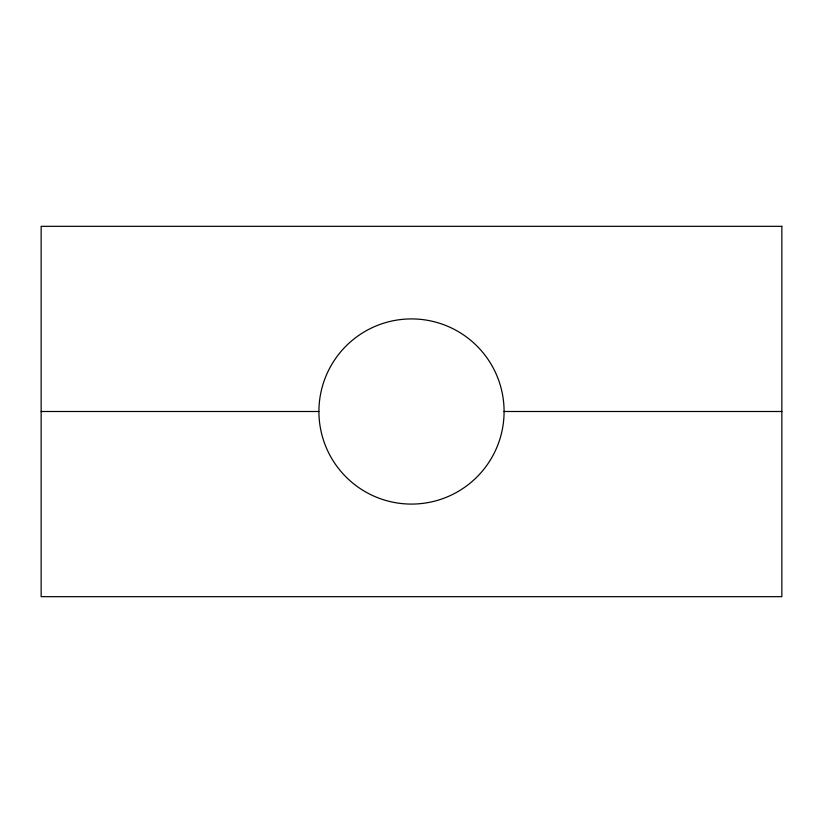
<?xml version="1.0" encoding="UTF-8"?>
<svg xmlns="http://www.w3.org/2000/svg" width="823" height="823" viewBox="0 0 823 823"><rect width="100%" height="100%" fill="white"/><g stroke="black" fill="none" stroke-linecap="round" stroke-linejoin="round"><path stroke-width="1.23" d="M41.15 411.5L318.913 411.5M504.088 411.5A92.588 92.588 0 0 0 365.206 331.319A92.588 92.588 0 0 0 365.206 491.681A92.588 92.588 0 0 0 504.088 411.5L781.85 411.5M781.85 226.325L41.15 226.325L41.15 596.675L781.85 596.675L781.85 226.325"/></g></svg>
